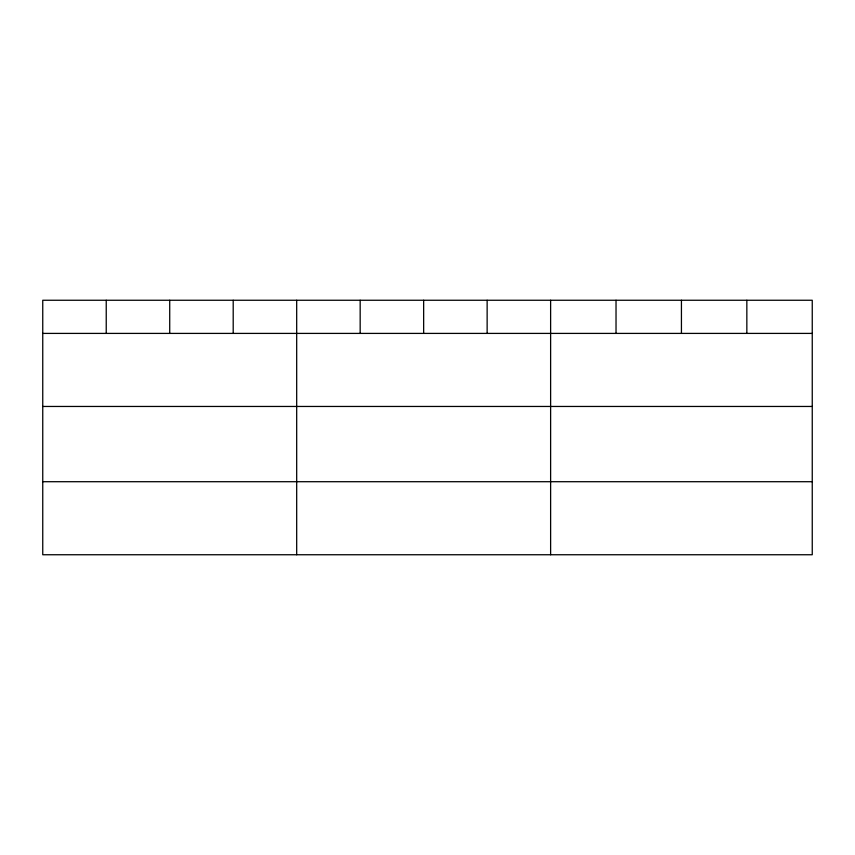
<?xml version="1.0" encoding="UTF-8"?>
<svg xmlns="http://www.w3.org/2000/svg" width="855" height="855" viewBox="0 0 855 855"><rect width="100%" height="100%" fill="white"/><g stroke="black" fill="none" stroke-linecap="round" stroke-linejoin="round"><path stroke-width="1.28" d="M812.25 406.456L812.25 300.255L42.75 300.255L42.75 554.745L812.25 554.745L812.25 406.456L42.75 406.456M42.75 333.407L812.25 333.407M42.75 481.707L812.25 481.707M746.842 300.255L746.842 333.407M681.435 300.255L681.435 333.407M616.028 300.255L616.028 333.407M550.62 300.255L550.62 554.745M487.136 300.255L487.136 333.407M423.653 300.255L423.653 333.407M360.169 300.255L360.169 333.407M296.685 300.255L296.685 554.745M233.201 300.255L233.201 333.407M169.718 300.255L169.718 333.407M106.234 300.255L106.234 333.407"/></g></svg>
